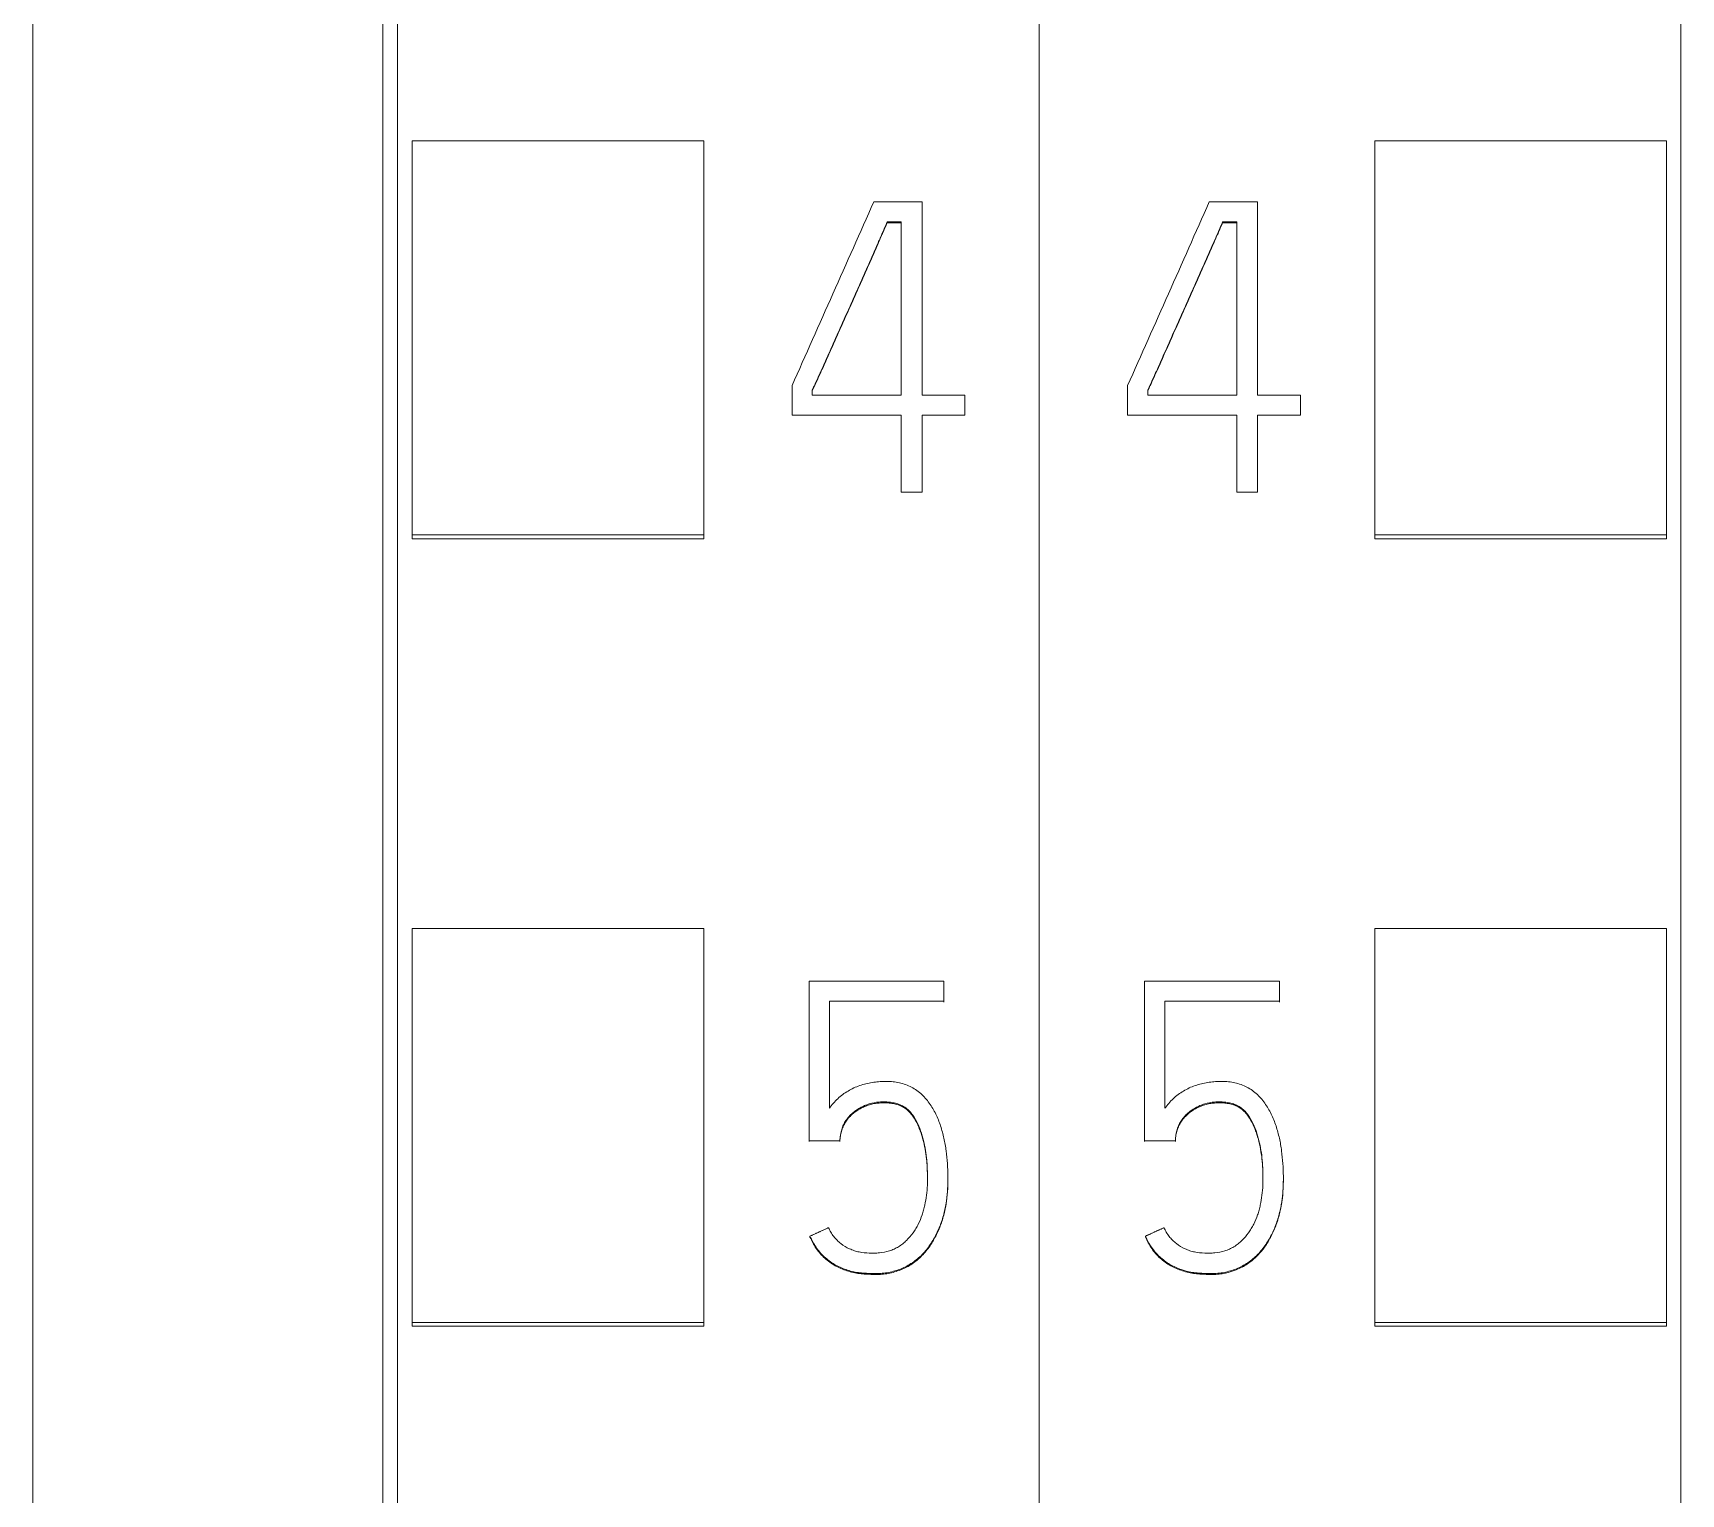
# Model space of a CAD drawing. Header units: millimetres. Extents: x 1359 to 3577, y 1336 to 3557.
# Drawn here: x 2673.87 to 2685.17, y 3006.75 to 3016.78 of the extents above; entities that cross this region are included whole.
import ezdxf

# ---------------------------------------------------------------- set-up
doc = ezdxf.new("R2010")
doc.units = ezdxf.units.MM
doc.layers.add('000-PI-Oprema', color=30, linetype='Continuous', lineweight=5)

msp = doc.modelspace()

# ---------------------------------------------------------------- linework, layer by layer
at = {"layer": '000-PI-Oprema', "color": 0, "linetype": 'ByBlock', "lineweight": 0}
for p, q in [((2680.771, 3041.237), (2680.771, 2927.819)), ((2680.771, 3041.237), (2680.771, 2927.819)), ((2676.371, 2930.141), (2676.371, 3038.956)), ((2685.171, 3038.956), (2685.171, 2930.141)), ((2676.471, 3013.333), (2676.471, 3016.035)), ((2676.471, 3016.035), (2678.471, 3016.035)), ((2678.471, 3013.333), (2678.471, 3016.035)), ((2683.071, 3013.333), (2683.071, 3016.035)), ((2685.071, 3016.035), (2683.071, 3016.035)), ((2685.071, 3013.333), (2685.071, 3016.035)), ((2679.637, 3015.617), (2679.967, 3015.617)), ((2679.967, 3015.617), (2679.967, 3014.291)), ((2681.937, 3015.617), (2682.267, 3015.617)), ((2682.267, 3015.617), (2682.267, 3014.291)), ((2679.728, 3015.479), (2679.728, 3015.473)), ((2679.825, 3015.479), (2679.728, 3015.479)), ((2679.728, 3015.473), (2679.825, 3015.473)), ((2679.825, 3014.291), (2679.825, 3015.479)), ((2682.028, 3015.479), (2682.028, 3015.473)), ((2682.125, 3015.479), (2682.028, 3015.479)), ((2682.028, 3015.473), (2682.125, 3015.473)), ((2682.125, 3014.291), (2682.125, 3015.479)), ((2679.077, 3014.153), (2679.077, 3014.357)), ((2679.215, 3014.327), (2679.215, 3014.291)), ((2679.215, 3014.291), (2679.825, 3014.291)), ((2679.967, 3014.291), (2680.261, 3014.291)), ((2680.261, 3014.291), (2680.261, 3014.153)), ((2681.377, 3014.153), (2681.377, 3014.357)), ((2681.515, 3014.327), (2681.515, 3014.291)), ((2681.515, 3014.291), (2682.125, 3014.291)), ((2682.267, 3014.291), (2682.561, 3014.291)), ((2682.561, 3014.291), (2682.561, 3014.153)), ((2679.825, 3014.153), (2679.077, 3014.153)), ((2679.825, 3013.625), (2679.825, 3014.153)), ((2679.967, 3014.153), (2679.967, 3013.625)), ((2680.261, 3014.153), (2679.967, 3014.153)), ((2682.125, 3014.153), (2681.377, 3014.153)), ((2682.125, 3013.625), (2682.125, 3014.153)), ((2682.267, 3014.153), (2682.267, 3013.625)), ((2682.561, 3014.153), (2682.267, 3014.153)), ((2679.967, 3013.625), (2679.825, 3013.625)), ((2682.267, 3013.625), (2682.125, 3013.625)), ((2676.471, 3013.305), (2676.471, 3013.333)), ((2676.471, 3013.333), (2678.471, 3013.333)), ((2676.471, 3013.305), (2678.471, 3013.305)), ((2678.471, 3013.305), (2678.471, 3013.333)), ((2683.071, 3013.305), (2683.071, 3013.333)), ((2685.071, 3013.333), (2683.071, 3013.333)), ((2685.071, 3013.305), (2683.071, 3013.305)), ((2685.071, 3013.305), (2685.071, 3013.333)), ((2676.471, 3007.931), (2676.471, 3010.634)), ((2676.471, 3010.634), (2678.471, 3010.634)), ((2678.471, 3007.931), (2678.471, 3010.634)), ((2683.071, 3007.931), (2683.071, 3010.634)), ((2685.071, 3010.634), (2683.071, 3010.634)), ((2685.071, 3007.931), (2685.071, 3010.634)), ((2679.193, 3010.273), (2679.193, 3009.178)), ((2680.117, 3010.273), (2679.193, 3010.273)), ((2680.117, 3010.135), (2680.117, 3010.273)), ((2681.493, 3010.273), (2681.493, 3009.178)), ((2682.417, 3010.273), (2681.493, 3010.273)), ((2682.417, 3010.135), (2682.417, 3010.273)), ((2679.332, 3009.4), (2679.332, 3010.135)), ((2679.332, 3010.135), (2680.117, 3010.135)), ((2680.117, 3010.135), (2680.117, 3010.129)), ((2681.632, 3009.4), (2681.632, 3010.135)), ((2681.632, 3010.135), (2682.417, 3010.135)), ((2682.417, 3010.135), (2682.417, 3010.129)), ((2679.193, 3009.178), (2679.193, 3009.172)), ((2679.193, 3009.178), (2679.404, 3009.178)), ((2679.404, 3009.178), (2679.404, 3009.172)), ((2681.493, 3009.178), (2681.493, 3009.172)), ((2681.493, 3009.178), (2681.704, 3009.178)), ((2681.704, 3009.178), (2681.704, 3009.172)), ((2680.145, 3008.914), (2680.145, 3008.92)), ((2682.445, 3008.914), (2682.445, 3008.92)), ((2679.199, 3008.523), (2679.199, 3008.517)), ((2681.499, 3008.523), (2681.499, 3008.517)), ((2676.471, 3007.905), (2676.471, 3007.931)), ((2676.471, 3007.931), (2678.471, 3007.931)), ((2676.471, 3007.905), (2678.471, 3007.905)), ((2678.471, 3007.905), (2678.471, 3007.931)), ((2683.071, 3007.905), (2683.071, 3007.931)), ((2685.071, 3007.931), (2683.071, 3007.931)), ((2685.071, 3007.905), (2683.071, 3007.905)), ((2685.071, 3007.905), (2685.071, 3007.931))]:
    msp.add_line(p, q, dxfattribs=at)
at = {"layer": '000-PI-Oprema', "color": 18, "linetype": 'ByBlock', "lineweight": 0, "true_color": 0x000000}
for centre, major_axis, ratio, start_param, end_param in [((2664.712, 2917.202), (452.614, 1023.309), 0.023466, 1.484858, 1.486095), ((2667.918, 2923.249), (438.421, 990.891), 0.022739, 1.487509, 1.488786)]:
    msp.add_ellipse(centre, major_axis=major_axis, ratio=ratio, start_param=start_param, end_param=end_param, dxfattribs=at)
at = {"layer": '000-PI-Oprema', "color": 0, "linetype": 'ByBlock', "lineweight": 0}
for points, knots in [([(2676.271, 2929.856), (2676.271, 2933.196), (2676.271, 2941.161), (2676.271, 2953.801), (2676.271, 2969.287), (2676.271, 2983.582), (2676.271, 2997.792), (2676.271, 3012.358), (2676.271, 3026.528), (2676.271, 3036.098), (2676.271, 3039.142)], [0, 0, 0, 0, 0.091483, 0.21812, 0.346206, 0.515858, 0.610111, 0.736264, 0.916066, 1, 1, 1, 1]), ([(2673.871, 3036.077), (2673.871, 3034.053), (2673.871, 3025.504), (2673.871, 3012.358), (2673.871, 2997.792), (2673.871, 2983.582), (2673.871, 2969.287), (2673.871, 2953.801), (2673.871, 2941.043), (2673.871, 2932.161), (2673.871, 2927.904), (2673.871, 2927.106)], [0, 0, 0, 0, 0.055935, 0.236292, 0.362833, 0.457376, 0.627551, 0.756032, 0.883059, 0.978086, 1, 1, 1, 1]), ([(2679.728, 3015.479), (2679.718, 3015.455), (2679.707, 3015.431), (2679.686, 3015.383), (2679.676, 3015.359), (2679.644, 3015.287), (2679.623, 3015.239), (2679.58, 3015.142), (2679.559, 3015.094), (2679.516, 3014.998), (2679.495, 3014.95), (2679.452, 3014.854), (2679.43, 3014.806), (2679.387, 3014.71), (2679.366, 3014.662), (2679.323, 3014.566), (2679.302, 3014.518), (2679.27, 3014.446), (2679.259, 3014.423), (2679.242, 3014.387), (2679.237, 3014.375), (2679.226, 3014.351), (2679.221, 3014.339), (2679.215, 3014.327)], [0, 0, 0, 0, 0.0625, 0.0625, 0.125, 0.125, 0.25, 0.25, 0.375, 0.375, 0.5, 0.5, 0.625, 0.625, 0.75, 0.75, 0.875, 0.875, 0.9375, 0.9375, 0.96875, 0.96875, 1, 1, 1, 1]), ([(2679.215, 3014.321), (2679.221, 3014.333), (2679.226, 3014.345), (2679.237, 3014.368), (2679.242, 3014.38), (2679.259, 3014.416), (2679.27, 3014.44), (2679.302, 3014.512), (2679.323, 3014.56), (2679.366, 3014.656), (2679.387, 3014.704), (2679.43, 3014.8), (2679.452, 3014.848), (2679.495, 3014.944), (2679.516, 3014.992), (2679.559, 3015.088), (2679.58, 3015.136), (2679.623, 3015.232), (2679.644, 3015.28), (2679.676, 3015.353), (2679.686, 3015.377), (2679.707, 3015.425), (2679.718, 3015.449), (2679.728, 3015.473)], [0, 0, 0, 0, 0.03125, 0.03125, 0.0625, 0.0625, 0.125, 0.125, 0.25, 0.25, 0.375, 0.375, 0.5, 0.5, 0.625, 0.625, 0.75, 0.75, 0.875, 0.875, 0.9375, 0.9375, 1, 1, 1, 1]), ([(2682.028, 3015.479), (2682.018, 3015.455), (2682.007, 3015.431), (2681.986, 3015.383), (2681.976, 3015.359), (2681.944, 3015.287), (2681.923, 3015.239), (2681.88, 3015.142), (2681.859, 3015.094), (2681.816, 3014.998), (2681.795, 3014.95), (2681.752, 3014.854), (2681.73, 3014.806), (2681.687, 3014.71), (2681.666, 3014.662), (2681.623, 3014.566), (2681.602, 3014.518), (2681.57, 3014.446), (2681.559, 3014.423), (2681.542, 3014.387), (2681.537, 3014.375), (2681.526, 3014.351), (2681.521, 3014.339), (2681.515, 3014.327)], [0, 0, 0, 0, 0.0625, 0.0625, 0.125, 0.125, 0.25, 0.25, 0.375, 0.375, 0.5, 0.5, 0.625, 0.625, 0.75, 0.75, 0.875, 0.875, 0.9375, 0.9375, 0.96875, 0.96875, 1, 1, 1, 1]), ([(2681.515, 3014.321), (2681.521, 3014.333), (2681.526, 3014.345), (2681.537, 3014.368), (2681.542, 3014.38), (2681.559, 3014.416), (2681.57, 3014.44), (2681.602, 3014.512), (2681.623, 3014.56), (2681.666, 3014.656), (2681.687, 3014.704), (2681.73, 3014.8), (2681.752, 3014.848), (2681.795, 3014.944), (2681.816, 3014.992), (2681.859, 3015.088), (2681.88, 3015.136), (2681.923, 3015.232), (2681.944, 3015.28), (2681.976, 3015.353), (2681.986, 3015.377), (2682.007, 3015.425), (2682.018, 3015.449), (2682.028, 3015.473)], [0, 0, 0, 0, 0.03125, 0.03125, 0.0625, 0.0625, 0.125, 0.125, 0.25, 0.25, 0.375, 0.375, 0.5, 0.5, 0.625, 0.625, 0.75, 0.75, 0.875, 0.875, 0.9375, 0.9375, 1, 1, 1, 1]), ([(2679.199, 3008.523), (2679.211, 3008.497), (2679.224, 3008.471), (2679.249, 3008.436), (2679.257, 3008.424), (2679.276, 3008.402), (2679.286, 3008.391), (2679.308, 3008.372), (2679.319, 3008.362), (2679.342, 3008.345), (2679.354, 3008.337), (2679.379, 3008.322), (2679.392, 3008.316), (2679.418, 3008.303), (2679.432, 3008.298), (2679.46, 3008.289), (2679.474, 3008.285), (2679.502, 3008.278), (2679.516, 3008.275), (2679.545, 3008.271), (2679.56, 3008.27), (2679.582, 3008.269), (2679.589, 3008.268), (2679.604, 3008.267), (2679.611, 3008.267), (2679.633, 3008.266), (2679.648, 3008.266), (2679.677, 3008.267), (2679.691, 3008.268), (2679.721, 3008.271), (2679.735, 3008.274), (2679.764, 3008.28), (2679.778, 3008.284), (2679.82, 3008.297), (2679.847, 3008.309), (2679.885, 3008.331), (2679.898, 3008.339), (2679.922, 3008.356), (2679.933, 3008.365), (2679.955, 3008.384), (2679.966, 3008.394), (2679.986, 3008.416), (2679.995, 3008.427), (2680.022, 3008.462), (2680.038, 3008.486), (2680.059, 3008.525), (2680.066, 3008.538), (2680.078, 3008.564), (2680.084, 3008.578), (2680.1, 3008.619), (2680.109, 3008.646), (2680.124, 3008.703), (2680.13, 3008.731), (2680.136, 3008.774), (2680.138, 3008.789), (2680.141, 3008.818), (2680.142, 3008.832), (2680.144, 3008.876), (2680.145, 3008.905), (2680.144, 3008.963), (2680.142, 3009.022), (2680.136, 3009.079), (2680.129, 3009.137), (2680.124, 3009.166), (2680.114, 3009.209), (2680.111, 3009.223), (2680.103, 3009.251), (2680.099, 3009.265), (2680.085, 3009.307), (2680.075, 3009.334), (2680.055, 3009.374), (2680.048, 3009.387), (2680.033, 3009.412), (2680.025, 3009.424), (2680, 3009.46), (2679.98, 3009.482), (2679.936, 3009.521), (2679.911, 3009.537), (2679.872, 3009.557), (2679.858, 3009.562), (2679.83, 3009.571), (2679.815, 3009.575), (2679.787, 3009.58), (2679.772, 3009.582), (2679.742, 3009.585), (2679.728, 3009.585), (2679.698, 3009.584), (2679.684, 3009.584), (2679.654, 3009.581), (2679.64, 3009.58), (2679.611, 3009.575), (2679.597, 3009.572), (2679.568, 3009.565), (2679.554, 3009.561), (2679.526, 3009.551), (2679.512, 3009.546), (2679.486, 3009.533), (2679.473, 3009.526), (2679.447, 3009.511), (2679.435, 3009.503), (2679.411, 3009.485), (2679.4, 3009.476), (2679.379, 3009.456), (2679.369, 3009.445), (2679.349, 3009.423), (2679.34, 3009.412), (2679.332, 3009.4)], [0, 0, 0, 0, 0.03125, 0.03125, 0.046875, 0.046875, 0.0625, 0.0625, 0.078125, 0.078125, 0.09375, 0.09375, 0.109375, 0.109375, 0.125, 0.125, 0.140625, 0.140625, 0.15625, 0.15625, 0.171875, 0.171875, 0.179688, 0.179688, 0.1875, 0.1875, 0.203125, 0.203125, 0.21875, 0.21875, 0.234375, 0.234375, 0.25, 0.25, 0.28125, 0.28125, 0.296875, 0.296875, 0.3125, 0.3125, 0.328125, 0.328125, 0.34375, 0.34375, 0.375, 0.375, 0.390625, 0.390625, 0.40625, 0.40625, 0.4375, 0.4375, 0.46875, 0.46875, 0.484375, 0.484375, 0.5, 0.5, 0.53125, 0.53125, 0.5625, 0.59375, 0.59375, 0.625, 0.625, 0.640625, 0.640625, 0.65625, 0.65625, 0.6875, 0.6875, 0.703125, 0.703125, 0.71875, 0.71875, 0.75, 0.75, 0.78125, 0.78125, 0.796875, 0.796875, 0.8125, 0.8125, 0.828125, 0.828125, 0.84375, 0.84375, 0.859375, 0.859375, 0.875, 0.875, 0.890625, 0.890625, 0.90625, 0.90625, 0.921875, 0.921875, 0.9375, 0.9375, 0.953125, 0.953125, 0.96875, 0.96875, 0.984375, 0.984375, 1, 1, 1, 1]), ([(2681.499, 3008.523), (2681.511, 3008.497), (2681.524, 3008.471), (2681.549, 3008.436), (2681.557, 3008.424), (2681.576, 3008.402), (2681.586, 3008.391), (2681.608, 3008.372), (2681.619, 3008.362), (2681.642, 3008.345), (2681.654, 3008.337), (2681.679, 3008.322), (2681.692, 3008.316), (2681.718, 3008.303), (2681.732, 3008.298), (2681.76, 3008.289), (2681.774, 3008.285), (2681.802, 3008.278), (2681.816, 3008.275), (2681.845, 3008.271), (2681.86, 3008.27), (2681.882, 3008.269), (2681.889, 3008.268), (2681.904, 3008.267), (2681.911, 3008.267), (2681.933, 3008.266), (2681.948, 3008.266), (2681.977, 3008.267), (2681.991, 3008.268), (2682.021, 3008.271), (2682.035, 3008.274), (2682.064, 3008.28), (2682.078, 3008.284), (2682.12, 3008.297), (2682.147, 3008.309), (2682.185, 3008.331), (2682.198, 3008.339), (2682.222, 3008.356), (2682.233, 3008.365), (2682.255, 3008.384), (2682.266, 3008.394), (2682.286, 3008.416), (2682.295, 3008.427), (2682.322, 3008.462), (2682.338, 3008.486), (2682.359, 3008.525), (2682.366, 3008.538), (2682.378, 3008.564), (2682.384, 3008.578), (2682.4, 3008.619), (2682.409, 3008.646), (2682.424, 3008.703), (2682.43, 3008.731), (2682.436, 3008.774), (2682.438, 3008.789), (2682.441, 3008.818), (2682.442, 3008.832), (2682.444, 3008.876), (2682.445, 3008.905), (2682.444, 3008.963), (2682.442, 3009.022), (2682.436, 3009.079), (2682.429, 3009.137), (2682.424, 3009.166), (2682.414, 3009.209), (2682.411, 3009.223), (2682.403, 3009.251), (2682.399, 3009.265), (2682.385, 3009.307), (2682.375, 3009.334), (2682.355, 3009.374), (2682.348, 3009.387), (2682.333, 3009.412), (2682.325, 3009.424), (2682.3, 3009.46), (2682.28, 3009.482), (2682.236, 3009.521), (2682.211, 3009.537), (2682.172, 3009.557), (2682.158, 3009.562), (2682.13, 3009.571), (2682.115, 3009.575), (2682.087, 3009.58), (2682.072, 3009.582), (2682.042, 3009.585), (2682.028, 3009.585), (2681.998, 3009.584), (2681.984, 3009.584), (2681.954, 3009.581), (2681.94, 3009.58), (2681.911, 3009.575), (2681.897, 3009.572), (2681.868, 3009.565), (2681.854, 3009.561), (2681.826, 3009.551), (2681.812, 3009.546), (2681.786, 3009.533), (2681.773, 3009.526), (2681.747, 3009.511), (2681.735, 3009.503), (2681.711, 3009.485), (2681.7, 3009.476), (2681.679, 3009.456), (2681.669, 3009.445), (2681.649, 3009.423), (2681.64, 3009.412), (2681.632, 3009.4)], [0, 0, 0, 0, 0.03125, 0.03125, 0.046875, 0.046875, 0.0625, 0.0625, 0.078125, 0.078125, 0.09375, 0.09375, 0.109375, 0.109375, 0.125, 0.125, 0.140625, 0.140625, 0.15625, 0.15625, 0.171875, 0.171875, 0.179688, 0.179688, 0.1875, 0.1875, 0.203125, 0.203125, 0.21875, 0.21875, 0.234375, 0.234375, 0.25, 0.25, 0.28125, 0.28125, 0.296875, 0.296875, 0.3125, 0.3125, 0.328125, 0.328125, 0.34375, 0.34375, 0.375, 0.375, 0.390625, 0.390625, 0.40625, 0.40625, 0.4375, 0.4375, 0.46875, 0.46875, 0.484375, 0.484375, 0.5, 0.5, 0.53125, 0.53125, 0.5625, 0.59375, 0.59375, 0.625, 0.625, 0.640625, 0.640625, 0.65625, 0.65625, 0.6875, 0.6875, 0.703125, 0.703125, 0.71875, 0.71875, 0.75, 0.75, 0.78125, 0.78125, 0.796875, 0.796875, 0.8125, 0.8125, 0.828125, 0.828125, 0.84375, 0.84375, 0.859375, 0.859375, 0.875, 0.875, 0.890625, 0.890625, 0.90625, 0.90625, 0.921875, 0.921875, 0.9375, 0.9375, 0.953125, 0.953125, 0.96875, 0.96875, 0.984375, 0.984375, 1, 1, 1, 1]), ([(2679.404, 3009.178), (2679.405, 3009.202), (2679.408, 3009.224), (2679.417, 3009.258), (2679.42, 3009.269), (2679.43, 3009.29), (2679.435, 3009.3), (2679.447, 3009.319), (2679.454, 3009.329), (2679.469, 3009.346), (2679.477, 3009.355), (2679.494, 3009.37), (2679.503, 3009.378), (2679.522, 3009.391), (2679.532, 3009.397), (2679.552, 3009.409), (2679.562, 3009.414), (2679.583, 3009.423), (2679.594, 3009.427), (2679.628, 3009.437), (2679.65, 3009.441), (2679.685, 3009.444), (2679.696, 3009.444), (2679.719, 3009.444), (2679.731, 3009.443), (2679.754, 3009.441), (2679.765, 3009.439), (2679.782, 3009.436), (2679.788, 3009.434), (2679.799, 3009.431), (2679.805, 3009.429), (2679.821, 3009.423), (2679.831, 3009.418), (2679.851, 3009.407), (2679.86, 3009.399), (2679.878, 3009.384), (2679.886, 3009.376), (2679.9, 3009.358), (2679.907, 3009.348), (2679.926, 3009.319), (2679.936, 3009.298), (2679.954, 3009.256), (2679.961, 3009.234), (2679.981, 3009.168), (2679.99, 3009.123), (2679.999, 3009.055), (2680.001, 3009.032), (2680.003, 3008.986), (2680.004, 3008.963), (2680.005, 3008.895), (2680.004, 3008.849), (2679.995, 3008.781), (2679.991, 3008.759), (2679.984, 3008.725), (2679.981, 3008.714), (2679.975, 3008.691), (2679.972, 3008.68), (2679.96, 3008.648), (2679.952, 3008.626), (2679.936, 3008.595), (2679.931, 3008.585), (2679.919, 3008.565), (2679.912, 3008.555), (2679.892, 3008.527), (2679.877, 3008.51), (2679.853, 3008.486), (2679.844, 3008.478), (2679.826, 3008.464), (2679.816, 3008.457), (2679.796, 3008.445), (2679.786, 3008.439), (2679.765, 3008.43), (2679.754, 3008.426), (2679.721, 3008.415), (2679.698, 3008.411), (2679.663, 3008.408), (2679.652, 3008.407), (2679.628, 3008.407), (2679.617, 3008.407), (2679.582, 3008.408), (2679.559, 3008.41), (2679.525, 3008.417), (2679.514, 3008.42), (2679.492, 3008.427), (2679.481, 3008.432), (2679.449, 3008.446), (2679.429, 3008.458), (2679.402, 3008.479), (2679.393, 3008.487), (2679.376, 3008.504), (2679.361, 3008.521), (2679.348, 3008.54), (2679.336, 3008.56), (2679.331, 3008.571), (2679.326, 3008.581)], [0, 0, 0, 0, 0.03125, 0.03125, 0.046875, 0.046875, 0.0625, 0.0625, 0.078125, 0.078125, 0.09375, 0.09375, 0.109375, 0.109375, 0.125, 0.125, 0.140625, 0.140625, 0.15625, 0.15625, 0.1875, 0.1875, 0.203125, 0.203125, 0.21875, 0.21875, 0.234375, 0.234375, 0.242187, 0.242187, 0.25, 0.25, 0.265625, 0.265625, 0.28125, 0.28125, 0.296875, 0.296875, 0.3125, 0.3125, 0.34375, 0.34375, 0.375, 0.375, 0.4375, 0.4375, 0.46875, 0.46875, 0.5, 0.5, 0.5625, 0.5625, 0.59375, 0.59375, 0.609375, 0.609375, 0.625, 0.625, 0.65625, 0.65625, 0.671875, 0.671875, 0.6875, 0.6875, 0.71875, 0.71875, 0.734375, 0.734375, 0.75, 0.75, 0.765625, 0.765625, 0.78125, 0.78125, 0.8125, 0.8125, 0.828125, 0.828125, 0.84375, 0.84375, 0.875, 0.875, 0.890625, 0.890625, 0.90625, 0.90625, 0.9375, 0.9375, 0.953125, 0.953125, 0.96875, 0.984375, 0.984375, 1, 1, 1, 1]), ([(2680.005, 3008.916), (2680.005, 3008.922), (2680.005, 3008.928), (2680.004, 3008.956), (2680.004, 3008.979), (2680.001, 3009.025), (2679.999, 3009.047), (2679.993, 3009.093), (2679.989, 3009.115), (2679.98, 3009.161), (2679.975, 3009.183), (2679.965, 3009.216), (2679.961, 3009.227), (2679.954, 3009.249), (2679.949, 3009.26), (2679.936, 3009.292), (2679.926, 3009.312), (2679.907, 3009.341), (2679.901, 3009.351), (2679.886, 3009.369), (2679.878, 3009.377), (2679.861, 3009.393), (2679.852, 3009.4), (2679.832, 3009.412), (2679.821, 3009.417), (2679.8, 3009.425), (2679.789, 3009.428), (2679.766, 3009.433), (2679.754, 3009.435), (2679.731, 3009.437), (2679.72, 3009.438), (2679.697, 3009.438), (2679.685, 3009.437), (2679.662, 3009.435), (2679.651, 3009.434), (2679.628, 3009.43), (2679.606, 3009.424), (2679.584, 3009.417), (2679.563, 3009.408), (2679.552, 3009.403), (2679.522, 3009.386), (2679.503, 3009.372), (2679.478, 3009.349), (2679.469, 3009.341), (2679.454, 3009.323), (2679.448, 3009.314), (2679.435, 3009.294), (2679.43, 3009.284), (2679.421, 3009.263), (2679.417, 3009.252), (2679.411, 3009.23), (2679.408, 3009.218), (2679.405, 3009.195), (2679.404, 3009.184), (2679.404, 3009.172)], [0, 0, 0, 0, 0.015899, 0.015899, 0.077406, 0.077406, 0.138912, 0.138912, 0.200418, 0.200418, 0.261925, 0.261925, 0.292678, 0.292678, 0.323431, 0.323431, 0.384937, 0.384937, 0.41569, 0.41569, 0.446443, 0.446443, 0.477197, 0.477197, 0.50795, 0.50795, 0.538703, 0.538703, 0.569456, 0.569456, 0.600209, 0.600209, 0.630962, 0.630962, 0.661715, 0.661715, 0.692469, 0.723222, 0.723222, 0.753975, 0.753975, 0.815481, 0.815481, 0.846234, 0.846234, 0.876987, 0.876987, 0.907741, 0.907741, 0.938494, 0.938494, 0.969247, 0.969247, 1, 1, 1, 1]), ([(2681.704, 3009.178), (2681.705, 3009.202), (2681.708, 3009.224), (2681.717, 3009.258), (2681.72, 3009.269), (2681.73, 3009.29), (2681.735, 3009.3), (2681.747, 3009.319), (2681.754, 3009.329), (2681.769, 3009.346), (2681.777, 3009.355), (2681.794, 3009.37), (2681.803, 3009.378), (2681.822, 3009.391), (2681.832, 3009.397), (2681.852, 3009.409), (2681.862, 3009.414), (2681.883, 3009.423), (2681.894, 3009.427), (2681.928, 3009.437), (2681.95, 3009.441), (2681.985, 3009.444), (2681.996, 3009.444), (2682.019, 3009.444), (2682.031, 3009.443), (2682.054, 3009.441), (2682.065, 3009.439), (2682.082, 3009.436), (2682.088, 3009.434), (2682.099, 3009.431), (2682.105, 3009.429), (2682.121, 3009.423), (2682.131, 3009.418), (2682.151, 3009.407), (2682.16, 3009.399), (2682.178, 3009.384), (2682.186, 3009.376), (2682.2, 3009.358), (2682.207, 3009.348), (2682.226, 3009.319), (2682.236, 3009.298), (2682.254, 3009.256), (2682.261, 3009.234), (2682.281, 3009.168), (2682.29, 3009.123), (2682.299, 3009.055), (2682.301, 3009.032), (2682.303, 3008.986), (2682.304, 3008.963), (2682.305, 3008.895), (2682.304, 3008.849), (2682.295, 3008.781), (2682.291, 3008.759), (2682.284, 3008.725), (2682.281, 3008.714), (2682.275, 3008.691), (2682.272, 3008.68), (2682.26, 3008.648), (2682.252, 3008.626), (2682.236, 3008.595), (2682.231, 3008.585), (2682.219, 3008.565), (2682.212, 3008.555), (2682.192, 3008.527), (2682.177, 3008.51), (2682.153, 3008.486), (2682.144, 3008.478), (2682.126, 3008.464), (2682.116, 3008.457), (2682.096, 3008.445), (2682.086, 3008.439), (2682.065, 3008.43), (2682.054, 3008.426), (2682.021, 3008.415), (2681.998, 3008.411), (2681.963, 3008.408), (2681.952, 3008.407), (2681.928, 3008.407), (2681.917, 3008.407), (2681.882, 3008.408), (2681.859, 3008.41), (2681.825, 3008.417), (2681.814, 3008.42), (2681.792, 3008.427), (2681.781, 3008.432), (2681.749, 3008.446), (2681.729, 3008.458), (2681.702, 3008.479), (2681.693, 3008.487), (2681.676, 3008.504), (2681.661, 3008.521), (2681.648, 3008.54), (2681.636, 3008.56), (2681.631, 3008.571), (2681.626, 3008.581)], [0, 0, 0, 0, 0.03125, 0.03125, 0.046875, 0.046875, 0.0625, 0.0625, 0.078125, 0.078125, 0.09375, 0.09375, 0.109375, 0.109375, 0.125, 0.125, 0.140625, 0.140625, 0.15625, 0.15625, 0.1875, 0.1875, 0.203125, 0.203125, 0.21875, 0.21875, 0.234375, 0.234375, 0.242187, 0.242187, 0.25, 0.25, 0.265625, 0.265625, 0.28125, 0.28125, 0.296875, 0.296875, 0.3125, 0.3125, 0.34375, 0.34375, 0.375, 0.375, 0.4375, 0.4375, 0.46875, 0.46875, 0.5, 0.5, 0.5625, 0.5625, 0.59375, 0.59375, 0.609375, 0.609375, 0.625, 0.625, 0.65625, 0.65625, 0.671875, 0.671875, 0.6875, 0.6875, 0.71875, 0.71875, 0.734375, 0.734375, 0.75, 0.75, 0.765625, 0.765625, 0.78125, 0.78125, 0.8125, 0.8125, 0.828125, 0.828125, 0.84375, 0.84375, 0.875, 0.875, 0.890625, 0.890625, 0.90625, 0.90625, 0.9375, 0.9375, 0.953125, 0.953125, 0.96875, 0.984375, 0.984375, 1, 1, 1, 1]), ([(2682.305, 3008.916), (2682.305, 3008.922), (2682.305, 3008.928), (2682.304, 3008.956), (2682.304, 3008.979), (2682.301, 3009.025), (2682.299, 3009.047), (2682.293, 3009.093), (2682.289, 3009.115), (2682.28, 3009.161), (2682.275, 3009.183), (2682.265, 3009.216), (2682.261, 3009.227), (2682.254, 3009.249), (2682.249, 3009.26), (2682.236, 3009.292), (2682.226, 3009.312), (2682.207, 3009.341), (2682.201, 3009.351), (2682.186, 3009.369), (2682.178, 3009.377), (2682.161, 3009.393), (2682.152, 3009.4), (2682.132, 3009.412), (2682.121, 3009.417), (2682.1, 3009.425), (2682.089, 3009.428), (2682.066, 3009.433), (2682.054, 3009.435), (2682.031, 3009.437), (2682.02, 3009.438), (2681.997, 3009.438), (2681.985, 3009.437), (2681.962, 3009.435), (2681.951, 3009.434), (2681.928, 3009.43), (2681.906, 3009.424), (2681.884, 3009.417), (2681.863, 3009.408), (2681.852, 3009.403), (2681.822, 3009.386), (2681.803, 3009.372), (2681.778, 3009.349), (2681.769, 3009.341), (2681.754, 3009.323), (2681.748, 3009.314), (2681.735, 3009.294), (2681.73, 3009.284), (2681.721, 3009.263), (2681.717, 3009.252), (2681.711, 3009.23), (2681.708, 3009.218), (2681.705, 3009.195), (2681.704, 3009.184), (2681.704, 3009.172)], [0, 0, 0, 0, 0.015899, 0.015899, 0.077406, 0.077406, 0.138912, 0.138912, 0.200418, 0.200418, 0.261925, 0.261925, 0.292678, 0.292678, 0.323431, 0.323431, 0.384937, 0.384937, 0.41569, 0.41569, 0.446443, 0.446443, 0.477197, 0.477197, 0.50795, 0.50795, 0.538703, 0.538703, 0.569456, 0.569456, 0.600209, 0.600209, 0.630962, 0.630962, 0.661715, 0.661715, 0.692469, 0.723222, 0.723222, 0.753975, 0.753975, 0.815481, 0.815481, 0.846234, 0.846234, 0.876987, 0.876987, 0.907741, 0.907741, 0.938494, 0.938494, 0.969247, 0.969247, 1, 1, 1, 1]), ([(2680.145, 3008.914), (2680.145, 3008.893), (2680.144, 3008.871), (2680.142, 3008.821), (2680.139, 3008.792), (2680.133, 3008.749), (2680.131, 3008.735), (2680.125, 3008.706), (2680.122, 3008.691), (2680.111, 3008.649), (2680.103, 3008.621), (2680.082, 3008.566), (2680.07, 3008.54), (2680.042, 3008.488), (2680.027, 3008.463), (2680.001, 3008.428), (2679.991, 3008.416), (2679.972, 3008.395), (2679.962, 3008.384), (2679.929, 3008.354), (2679.905, 3008.337), (2679.868, 3008.314), (2679.855, 3008.307), (2679.828, 3008.295), (2679.814, 3008.289), (2679.772, 3008.275), (2679.744, 3008.268), (2679.7, 3008.262), (2679.685, 3008.261), (2679.656, 3008.26), (2679.641, 3008.26), (2679.612, 3008.261), (2679.597, 3008.262), (2679.568, 3008.263), (2679.553, 3008.264), (2679.524, 3008.268), (2679.51, 3008.27), (2679.481, 3008.277), (2679.466, 3008.281), (2679.438, 3008.29), (2679.425, 3008.295), (2679.398, 3008.306), (2679.385, 3008.313), (2679.359, 3008.328), (2679.346, 3008.336), (2679.322, 3008.354), (2679.311, 3008.363), (2679.289, 3008.382), (2679.279, 3008.393), (2679.259, 3008.415), (2679.25, 3008.427), (2679.225, 3008.464), (2679.211, 3008.49), (2679.199, 3008.517)], [0, 0, 0, 0, 0.044434, 0.044434, 0.104157, 0.104157, 0.134018, 0.134018, 0.16388, 0.16388, 0.223602, 0.223602, 0.283325, 0.283325, 0.343048, 0.343048, 0.37291, 0.37291, 0.402771, 0.402771, 0.462494, 0.462494, 0.492355, 0.492355, 0.522217, 0.522217, 0.58194, 0.58194, 0.611801, 0.611801, 0.641663, 0.641663, 0.671524, 0.671524, 0.701386, 0.701386, 0.731247, 0.731247, 0.761108, 0.761108, 0.79097, 0.79097, 0.820831, 0.820831, 0.850693, 0.850693, 0.880554, 0.880554, 0.910416, 0.910416, 0.940277, 0.940277, 1, 1, 1, 1]), ([(2682.445, 3008.914), (2682.445, 3008.893), (2682.444, 3008.871), (2682.442, 3008.821), (2682.439, 3008.792), (2682.433, 3008.749), (2682.431, 3008.735), (2682.425, 3008.706), (2682.422, 3008.691), (2682.411, 3008.649), (2682.403, 3008.621), (2682.382, 3008.566), (2682.37, 3008.54), (2682.342, 3008.488), (2682.327, 3008.463), (2682.301, 3008.428), (2682.291, 3008.416), (2682.272, 3008.395), (2682.262, 3008.384), (2682.229, 3008.354), (2682.205, 3008.337), (2682.168, 3008.314), (2682.155, 3008.307), (2682.128, 3008.295), (2682.114, 3008.289), (2682.072, 3008.275), (2682.044, 3008.268), (2682, 3008.262), (2681.985, 3008.261), (2681.956, 3008.26), (2681.941, 3008.26), (2681.912, 3008.261), (2681.897, 3008.262), (2681.868, 3008.263), (2681.853, 3008.264), (2681.824, 3008.268), (2681.81, 3008.27), (2681.781, 3008.277), (2681.766, 3008.281), (2681.738, 3008.29), (2681.725, 3008.295), (2681.698, 3008.306), (2681.685, 3008.313), (2681.659, 3008.328), (2681.646, 3008.336), (2681.622, 3008.354), (2681.611, 3008.363), (2681.589, 3008.382), (2681.579, 3008.393), (2681.559, 3008.415), (2681.55, 3008.427), (2681.525, 3008.464), (2681.511, 3008.49), (2681.499, 3008.517)], [0, 0, 0, 0, 0.044434, 0.044434, 0.104157, 0.104157, 0.134018, 0.134018, 0.16388, 0.16388, 0.223602, 0.223602, 0.283325, 0.283325, 0.343048, 0.343048, 0.37291, 0.37291, 0.402771, 0.402771, 0.462494, 0.462494, 0.492355, 0.492355, 0.522217, 0.522217, 0.58194, 0.58194, 0.611801, 0.611801, 0.641663, 0.641663, 0.671524, 0.671524, 0.701386, 0.701386, 0.731247, 0.731247, 0.761108, 0.761108, 0.79097, 0.79097, 0.820831, 0.820831, 0.850693, 0.850693, 0.880554, 0.880554, 0.910416, 0.910416, 0.940277, 0.940277, 1, 1, 1, 1])]:
    msp.add_open_spline(points, degree=3, knots=knots, dxfattribs=at)
for points, weights in [([(2679.326, 3008.581), (2679.262, 3008.552), (2679.199, 3008.523)], [0.500000031032, 0.499999968968, 0.500000031032]), ([(2681.626, 3008.581), (2681.562, 3008.552), (2681.499, 3008.523)], [0.499999672742, 0.500000327258, 0.499999672742])]:
    msp.add_rational_spline(points, weights, degree=2, dxfattribs=at)

doc.saveas('drawing.dxf')
